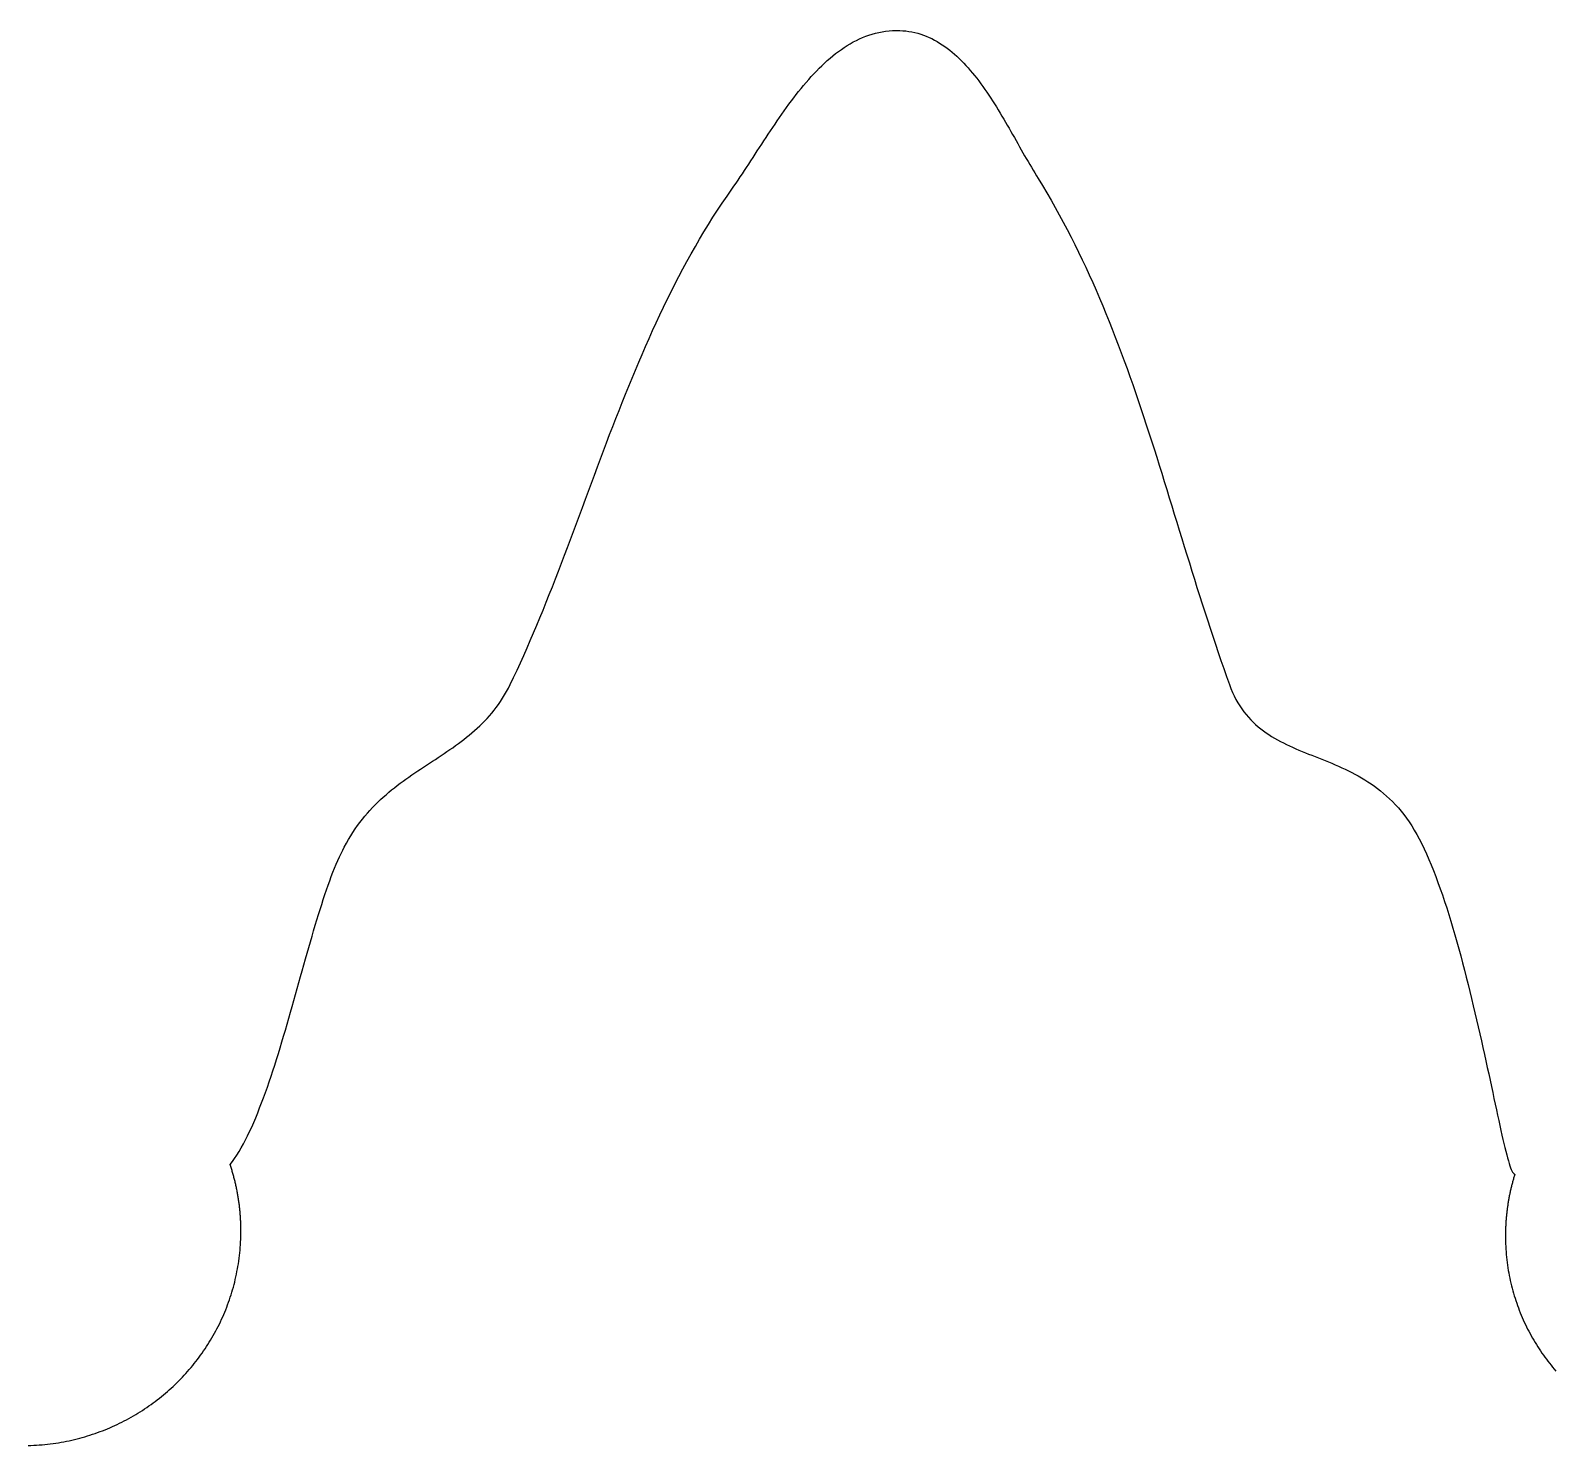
# Model space of a CAD drawing. Extents: x 0 to 225, y 0 to 183.
# Drawn here: x 112.7 to 164.3, y 0 to 47.9 of the extents above; entities that cross this region are included whole.
import ezdxf

# ---------------------------------------------------------------- set-up
doc = ezdxf.new("R2010")
doc.units = 0
doc.layers.get('0').update_dxf_attribs({"linetype": 'CONTINUOUS'})

msp = doc.modelspace()

# ---------------------------------------------------------------- linework, layer by layer
at = {"color": 7}
msp.add_lwpolyline([(112.650302, 0.002677), (112.745205, 0.00564), (112.839804, 0.009767), (112.934096, 0.015059), (113.028069, 0.021515), (113.12172, 0.029108), (113.215036, 0.03784), (113.308016, 0.047709), (113.40065, 0.058689), (113.492928, 0.070807), (113.584847, 0.084036), (113.676398, 0.098376), (113.767574, 0.113802), (113.858368, 0.130312), (113.948771, 0.147906), (114.038777, 0.166586), (114.128378, 0.18635), (114.217566, 0.207173), (114.306337, 0.229054), (114.394681, 0.251967), (114.482592, 0.275912), (114.57006, 0.300915), (114.657082, 0.326923), (114.743648, 0.353964), (114.829749, 0.382012), (114.915384, 0.411069), (115.000537, 0.441123), (115.085209, 0.472169), (115.169386, 0.5042), (115.253066, 0.537206), (115.336241, 0.571184), (115.418899, 0.606125), (115.501036, 0.642018), (115.582647, 0.678864), (115.663721, 0.716649), (115.744249, 0.755369), (115.82423, 0.795014), (115.903653, 0.835582), (115.982512, 0.877061), (116.060797, 0.919445), (116.138505, 0.96273), (116.215623, 1.006905), (116.292148, 1.051964), (116.368073, 1.097901), (116.44339, 1.144708), (116.518089, 1.192376), (116.592165, 1.240903), (116.66561, 1.290277), (116.738419, 1.340492), (116.810584, 1.391543), (116.882095, 1.44342), (116.952945, 1.496117), (117.023129, 1.549627), (117.09264, 1.603943), (117.161469, 1.659058), (117.229607, 1.714965), (117.297052, 1.771657), (117.363793, 1.829124), (117.429822, 1.887364), (117.495132, 1.946367), (117.55972, 2.006123), (117.623574, 2.06663), (117.686688, 2.127879), (117.749055, 2.189863), (117.810666, 2.252572), (117.871518, 2.316005), (117.931597, 2.380151), (117.990903, 2.445003), (118.049424, 2.510553), (118.107153, 2.576797), (118.164083, 2.643726), (118.22021, 2.711333), (118.275523, 2.779611), (118.330017, 2.848551), (118.383682, 2.918149), (118.436512, 2.988396), (118.488502, 3.059286), (118.539641, 3.130811), (118.589922, 3.202963), (118.639341, 3.275736), (118.68789, 3.349121), (118.73556, 3.423115), (118.782343, 3.497709), (118.828235, 3.572893), (118.873225, 3.648661), (118.917307, 3.72501), (118.960477, 3.801927), (119.002723, 3.879407), (119.04404, 3.957446), (119.084421, 4.036033), (119.123857, 4.115161), (119.162341, 4.194827), (119.199869, 4.275017), (119.236429, 4.355731), (119.272016, 4.436958), (119.306623, 4.518691), (119.340244, 4.600921), (119.372869, 4.683645), (119.404492, 4.766854), (119.435105, 4.850539), (119.464701, 4.934695), (119.493273, 5.019317), (119.520814, 5.104394), (119.547317, 5.189917), (119.57277, 5.275886), (119.597165, 5.362288), (119.620501, 5.449119), (119.642779, 5.536368), (119.663972, 5.624033), (119.68408, 5.712102), (119.703104, 5.800571), (119.721043, 5.889433), (119.73787, 5.978677), (119.753586, 6.068302), (119.768191, 6.158295), (119.781659, 6.248653), (119.793988, 6.339365), (119.80518, 6.43043), (119.815234, 6.521833), (119.824124, 6.613572), (119.83185, 6.705639), (119.838412, 6.798026), (119.843809, 6.890725), (119.848016, 6.983732), (119.851032, 7.077037), (119.852885, 7.170633), (119.853414, 7.264515), (119.853318, 7.301343), (119.853054, 7.338128), (119.852525, 7.374868), (119.851996, 7.41156), (119.851202, 7.448208), (119.850143, 7.484807), (119.848821, 7.521362), (119.847498, 7.55787), (119.84591, 7.594329), (119.844058, 7.630741), (119.842206, 7.667103), (119.840089, 7.703419), (119.837708, 7.739683), (119.835327, 7.775902), (119.832654, 7.812068), (119.829797, 7.848184), (119.826754, 7.884252), (119.823526, 7.920267), (119.820113, 7.956231), (119.816515, 7.992143), (119.812758, 8.028005), (119.808816, 8.063814), (119.804688, 8.099569), (119.800402, 8.135272), (119.79593, 8.17092), (119.791274, 8.206517), (119.786458, 8.242058), (119.781458, 8.277544), (119.776272, 8.312974), (119.770927, 8.348352), (119.765397, 8.383674), (119.759709, 8.418937), (119.753835, 8.454146), (119.747803, 8.489295), (119.741585, 8.52439), (119.735208, 8.559426), (119.728647, 8.594406), (119.721926, 8.629326), (119.715047, 8.664188), (119.707983, 8.698988), (119.70076, 8.733731), (119.693378, 8.768415), (119.685811, 8.803038), (119.678085, 8.837601), (119.6702, 8.8721), (119.662131, 8.906541), (119.653902, 8.940918), (119.645515, 8.975234), (119.636969, 9.009487), (119.628264, 9.04368), (119.619374, 9.077806), (119.610325, 9.111871), (119.601118, 9.14587), (119.591751, 9.179805), (119.582226, 9.213677), (119.572543, 9.247483), (119.5627, 9.281222), (119.552699, 9.314899), (119.542539, 9.348506), (119.53222, 9.382047), (119.521743, 9.415522), (119.511106, 9.448929), (119.500311, 9.482269), (119.489358, 9.51554), (119.566005, 9.616547), (119.641768, 9.723852), (119.716666, 9.837258), (119.790713, 9.956558), (119.863931, 10.081555), (119.936337, 10.212043), (120.007944, 10.347819), (120.078775, 10.488683), (120.148847, 10.634434), (120.218179, 10.784865), (120.286785, 10.939779), (120.354685, 11.098971), (120.421897, 11.26224), (120.48844, 11.429382), (120.554329, 11.6002), (120.619584, 11.774484), (120.684221, 11.952038), (120.748261, 12.132656), (120.811719, 12.316139), (120.874613, 12.502281), (120.936959, 12.690884), (120.998782, 12.881744), (121.060091, 13.07466), (121.120911, 13.269425), (121.181254, 13.465841), (121.241143, 13.663707), (121.300589, 13.862819), (121.359618, 14.062974), (121.418244, 14.26397), (121.476484, 14.465606), (121.534357, 14.667679), (121.59188, 14.869984), (121.649072, 15.072327), (121.705949, 15.274498), (121.762531, 15.476298), (121.818834, 15.677525), (121.874875, 15.877973), (121.930676, 16.077445), (121.986252, 16.275737), (122.041621, 16.472645), (122.096803, 16.667971), (122.151809, 16.861509), (122.206665, 17.053056), (122.261384, 17.242413), (122.315986, 17.429378), (122.370488, 17.613745), (122.424907, 17.795318), (122.479263, 17.973888), (122.533571, 18.149257), (122.587853, 18.32122), (122.642122, 18.489577), (122.696399, 18.654127), (122.750699, 18.814665), (122.805044, 18.970989), (122.859448, 19.1229), (122.913931, 19.270191), (122.968512, 19.412663), (123.023204, 19.550114), (123.078028, 19.68234), (123.133003, 19.809141), (123.188145, 19.930313), (123.243475, 20.045655), (123.299006, 20.154962), (123.354756, 20.258036), (123.424453, 20.38937), (123.496165, 20.51674), (123.569823, 20.640272), (123.645356, 20.760086), (123.722694, 20.876304), (123.801767, 20.989046), (123.882507, 21.098438), (123.964843, 21.204599), (124.048705, 21.307652), (124.134023, 21.40772), (124.220729, 21.504922), (124.308751, 21.599384), (124.398019, 21.691226), (124.488467, 21.78057), (124.580018, 21.867539), (124.672609, 21.952253), (124.766168, 22.034835), (124.860621, 22.115406), (124.955906, 22.19409), (125.051947, 22.27101), (125.148679, 22.346287), (125.246027, 22.420039), (125.343925, 22.492392), (125.4423, 22.56347), (125.541085, 22.633389), (125.640211, 22.702276), (125.739604, 22.77025), (125.839196, 22.837435), (125.93892, 22.903954), (126.038703, 22.969925), (126.138474, 23.035473), (126.238167, 23.10072), (126.337711, 23.165786), (126.437035, 23.230797), (126.536069, 23.295871), (126.634745, 23.36113), (126.73299, 23.426699), (126.830738, 23.4927), (126.927917, 23.55925), (127.024458, 23.626478), (127.12029, 23.6945), (127.215344, 23.763443), (127.309552, 23.833425), (127.402841, 23.904569), (127.495141, 23.976998), (127.586385, 24.050836), (127.676503, 24.1262), (127.765424, 24.203214), (127.853075, 24.282002), (127.939393, 24.362684), (128.024303, 24.445385), (128.107734, 24.530221), (128.189622, 24.617319), (128.269894, 24.706801), (128.348478, 24.798789), (128.425308, 24.893401), (128.500312, 24.990763), (128.573422, 25.090995), (128.644565, 25.194219), (128.713675, 25.300561), (128.78068, 25.410138), (128.845508, 25.523073), (128.908093, 25.639489), (128.968365, 25.75951), (129.085769, 26.004233), (129.201661, 26.25091), (129.316118, 26.499475), (129.429214, 26.749858), (129.541016, 27.00199), (129.651601, 27.255808), (129.761044, 27.511239), (129.869414, 27.768218), (129.976785, 28.026679), (130.083232, 28.286548), (130.188822, 28.547763), (130.293634, 28.810251), (130.397739, 29.07395), (130.50121, 29.338788), (130.60412, 29.604696), (130.70654, 29.871611), (130.808542, 30.139462), (130.910206, 30.408183), (131.011597, 30.677704), (131.112789, 30.947957), (131.21386, 31.218877), (131.314878, 31.490392), (131.41592, 31.762437), (131.517051, 32.034945), (131.618355, 32.307846), (131.719897, 32.581071), (131.821751, 32.854558), (131.923991, 33.128232), (132.026689, 33.402028), (132.129922, 33.67588), (132.233757, 33.949718), (132.338268, 34.223475), (132.443532, 34.497083), (132.549617, 34.770472), (132.656601, 35.04358), (132.764551, 35.316331), (132.873544, 35.588664), (132.983653, 35.860507), (133.094947, 36.131795), (133.207501, 36.402459), (133.321391, 36.672432), (133.436685, 36.941643), (133.553459, 37.210028), (133.671786, 37.477516), (133.791735, 37.744039), (133.913383, 38.009535), (134.036803, 38.273928), (134.162064, 38.537157), (134.289244, 38.79915), (134.418411, 39.059839), (134.549642, 39.319159), (134.683005, 39.577041), (134.818578, 39.833414), (134.956431, 40.088216), (135.096639, 40.341374), (135.239271, 40.592821), (135.384405, 40.842493), (135.532109, 41.09032), (135.682458, 41.336231), (135.835528, 41.580161), (135.991386, 41.822044), (136.150109, 42.061809), (136.311767, 42.299386), (136.476436, 42.534715), (136.547169, 42.635177), (136.618017, 42.737288), (136.688997, 42.840946), (136.76013, 42.946046), (136.831443, 43.05248), (136.902957, 43.160147), (136.974691, 43.268936), (137.046671, 43.378746), (137.118921, 43.489469), (137.191456, 43.600999), (137.264307, 43.713235), (137.337488, 43.826066), (137.411029, 43.939393), (137.484948, 44.053105), (137.559267, 44.167099), (137.634009, 44.281269), (137.709198, 44.395511), (137.784856, 44.509718), (137.861003, 44.623785), (137.937663, 44.737609), (138.014858, 44.851081), (138.092611, 44.964098), (138.170944, 45.076553), (138.24988, 45.188343), (138.329437, 45.299359), (138.409643, 45.4095), (138.490518, 45.518659), (138.572084, 45.626728), (138.654364, 45.733604), (138.73738, 45.839183), (138.821152, 45.943358), (138.905708, 46.046021), (138.991065, 46.147071), (139.077248, 46.246401), (139.16428, 46.343905), (139.252179, 46.43948), (139.340974, 46.533019), (139.430681, 46.624414), (139.521324, 46.713562), (139.612928, 46.800362), (139.705514, 46.8847), (139.799102, 46.966478), (139.893717, 47.045585), (139.98938, 47.12192), (140.086114, 47.195376), (140.183944, 47.265846), (140.282885, 47.33323), (140.382966, 47.397415), (140.484209, 47.458301), (140.586632, 47.515782), (140.690261, 47.569751), (140.795116, 47.620104), (140.901222, 47.666734), (141.008597, 47.709539), (141.11727, 47.748409), (141.227257, 47.783241), (141.338583, 47.813933), (141.451269, 47.840365), (141.565342, 47.862457), (141.680816, 47.880078), (141.79772, 47.893149), (141.916076, 47.901536), (142.035903, 47.905161), (142.157225, 47.903838), (142.263508, 47.898441), (142.36822, 47.888836), (142.471381, 47.875131), (142.57302, 47.857404), (142.67316, 47.835761), (142.771828, 47.810281), (142.86905, 47.781074), (142.964847, 47.748215), (143.059251, 47.711801), (143.152283, 47.67192), (143.243967, 47.628666), (143.334333, 47.582129), (143.423402, 47.532397), (143.511201, 47.479565), (143.597757, 47.423722), (143.683093, 47.364964), (143.767236, 47.303374), (143.850212, 47.239049), (143.932042, 47.172077), (144.012756, 47.102553), (144.092377, 47.030562), (144.170929, 46.956204), (144.248442, 46.879559), (144.324938, 46.800729), (144.400442, 46.719799), (144.47498, 46.63686), (144.54858, 46.552005), (144.621263, 46.465325), (144.693055, 46.376912), (144.763985, 46.286853), (144.834076, 46.195244), (144.903351, 46.102174), (144.971839, 46.007733), (145.039564, 45.912015), (145.106551, 45.815109), (145.172827, 45.717107), (145.238414, 45.618097), (145.303343, 45.518177), (145.367632, 45.417432), (145.431312, 45.315956), (145.494404, 45.213838), (145.556938, 45.111172), (145.618936, 45.008048), (145.680425, 44.904556), (145.74143, 44.800786), (145.801977, 44.696834), (145.862088, 44.592787), (145.921791, 44.488737), (145.981113, 44.384774), (146.040075, 44.280994), (146.098707, 44.177481), (146.157032, 44.074333), (146.215074, 43.971635), (146.272861, 43.869482), (146.330416, 43.767967), (146.387767, 43.667174), (146.444936, 43.567201), (146.501951, 43.468136), (146.558836, 43.37007), (146.615618, 43.273095), (146.672321, 43.177303), (146.728971, 43.082783), (146.785592, 42.989629), (146.84221, 42.897929), (146.992025, 42.6542), (147.138874, 42.40908), (147.282823, 42.162602), (147.423944, 41.914799), (147.562305, 41.665693), (147.697976, 41.415323), (147.831022, 41.163715), (147.961517, 40.910898), (148.089527, 40.656906), (148.215122, 40.401765), (148.338371, 40.145509), (148.459341, 39.888164), (148.578104, 39.629767), (148.694727, 39.37034), (148.809279, 39.109921), (148.92183, 38.848534), (149.032449, 38.586213), (149.141204, 38.322987), (149.248164, 38.058888), (149.353397, 37.793942), (149.456976, 37.528184), (149.558965, 37.26164), (149.659435, 36.994342), (149.758456, 36.726322), (149.856097, 36.457611), (149.952424, 36.188234), (150.047508, 35.918224), (150.141419, 35.647613), (150.234224, 35.376428), (150.325995, 35.104704), (150.416794, 34.832466), (150.5067, 34.559747), (150.595775, 34.286575), (150.684087, 34.012983), (150.771709, 33.739002), (150.858709, 33.464658), (150.945154, 33.189986), (151.031117, 32.915012), (151.116662, 32.639769), (151.201863, 32.364287), (151.286784, 32.088594), (151.371496, 31.812724), (151.45607, 31.536702), (151.540572, 31.260565), (151.625072, 30.984337), (151.709639, 30.708051), (151.794342, 30.431739), (151.87925, 30.155427), (151.964432, 29.879149), (152.049956, 29.602932), (152.135893, 29.32681), (152.222311, 29.05081), (152.30928, 28.774966), (152.396865, 28.499302), (152.485138, 28.223855), (152.574167, 27.948651), (152.664022, 27.673722), (152.754775, 27.399095), (152.846487, 27.124807), (152.939234, 26.850881), (153.033079, 26.577352), (153.128099, 26.30425), (153.224354, 26.031602), (153.321919, 25.759441), (153.372669, 25.626326), (153.42662, 25.498771), (153.483686, 25.376597), (153.543786, 25.259622), (153.606831, 25.147671), (153.672738, 25.04056), (153.741424, 24.938113), (153.812804, 24.840151), (153.886789, 24.746491), (153.963299, 24.656959), (154.042248, 24.571372), (154.123551, 24.489549), (154.207125, 24.411317), (154.292882, 24.33649), (154.380742, 24.264894), (154.470616, 24.196346), (154.562418, 24.130668), (154.65607, 24.067682), (154.751482, 24.007206), (154.848571, 23.949061), (154.947252, 23.893073), (155.047442, 23.839055), (155.149053, 23.786832), (155.252002, 23.736225), (155.356205, 23.687052), (155.461578, 23.639136), (155.568034, 23.592297), (155.675489, 23.546357), (155.783859, 23.501135), (155.893061, 23.456452), (156.003006, 23.412126), (156.113612, 23.367986), (156.224796, 23.323843), (156.336468, 23.279522), (156.448548, 23.234847), (156.560951, 23.189633), (156.673592, 23.143704), (156.786384, 23.096878), (156.899245, 23.04898), (157.01209, 22.999826), (157.124831, 22.94924), (157.237388, 22.897041), (157.349674, 22.84305), (157.461604, 22.787088), (157.573096, 22.728977), (157.68406, 22.668536), (157.794418, 22.605586), (157.904079, 22.539946), (158.012963, 22.47144), (158.120982, 22.399889), (158.228056, 22.325109), (158.334094, 22.246925), (158.439017, 22.165156), (158.542736, 22.079621), (158.645169, 21.990144), (158.74623, 21.896545), (158.845835, 21.798644), (158.9439, 21.696264), (159.040338, 21.589218), (159.135067, 21.477337), (159.228002, 21.360436), (159.319055, 21.238336), (159.408146, 21.110857), (159.495186, 20.977822), (159.580702, 20.837945), (159.665268, 20.69027), (159.748881, 20.535105), (159.83154, 20.37276), (159.913241, 20.203548), (159.993981, 20.027777), (160.073755, 19.84576), (160.152564, 19.657802), (160.230402, 19.46422), (160.307266, 19.265322), (160.383154, 19.061418), (160.458063, 18.852818), (160.531987, 18.639834), (160.604928, 18.422772), (160.676881, 18.201949), (160.74784, 17.977672), (160.817806, 17.750249), (160.886775, 17.519993), (160.954741, 17.287215), (161.021705, 17.052225), (161.08766, 16.815333), (161.152607, 16.576851), (161.216541, 16.337086), (161.279459, 16.096349), (161.341356, 15.854954), (161.402234, 15.613207), (161.462085, 15.371423), (161.520907, 15.129908), (161.578697, 14.888976), (161.635456, 14.648933), (161.691177, 14.410094), (161.745856, 14.172768), (161.799492, 13.937265), (161.852081, 13.703894), (161.903622, 13.472966), (161.954109, 13.244792), (162.003542, 13.019684), (162.051915, 12.79795), (162.099228, 12.579902), (162.145475, 12.365851), (162.190652, 12.156103), (162.234761, 11.950974), (162.277795, 11.750772), (162.319753, 11.555806), (162.360631, 11.366388), (162.400425, 11.182828), (162.439133, 11.005438), (162.476752, 10.834525), (162.51328, 10.670401), (162.54871, 10.513379), (162.583045, 10.363765), (162.616277, 10.221872), (162.648405, 10.088011), (162.679425, 9.96249), (162.709336, 9.845621), (162.738131, 9.737716), (162.765811, 9.639082), (162.792373, 9.550031), (162.817799, 9.470873), (162.842115, 9.40192), (162.865292, 9.343482), (162.887332, 9.295867), (162.90826, 9.259386), (162.928025, 9.234357), (162.929083, 9.233298), (162.930142, 9.23224), (162.9312, 9.231182), (162.932258, 9.230123), (162.933317, 9.229065), (162.934375, 9.228007), (162.935433, 9.226948), (162.936492, 9.22589), (162.93755, 9.224832), (162.938608, 9.223773), (162.939667, 9.222715), (162.940725, 9.221657), (162.941783, 9.220598), (162.942842, 9.21954), (162.9439, 9.218482), (162.944958, 9.217423), (162.946017, 9.216365), (162.94681, 9.215307), (162.947604, 9.214248), (162.948398, 9.21319), (162.949192, 9.212132), (162.949985, 9.211073), (162.950779, 9.210015), (162.951573, 9.208957), (162.952367, 9.207898), (162.95316, 9.20684), (162.953954, 9.205782), (162.954748, 9.204723), (162.955542, 9.203665), (162.956335, 9.202607), (162.957129, 9.201548), (162.957923, 9.20049), (162.958717, 9.199432), (162.95951, 9.198373), (162.960304, 9.197315), (162.961098, 9.196257), (162.961892, 9.195463), (162.962685, 9.194669), (162.963479, 9.193876), (162.964273, 9.193082), (162.965067, 9.192288), (162.96586, 9.191494), (162.966654, 9.190701), (162.967448, 9.189907), (162.968242, 9.189113), (162.969035, 9.188319), (162.969829, 9.187526), (162.970623, 9.186732), (162.971417, 9.185938), (162.97221, 9.185144), (162.973004, 9.184351), (162.973798, 9.183557), (162.974592, 9.182763), (162.975121, 9.181969), (162.97565, 9.181176), (162.976179, 9.180382), (162.976708, 9.179588), (162.977237, 9.178794), (162.977767, 9.178001), (162.978296, 9.177207), (162.978825, 9.176413), (162.979354, 9.175619), (162.979883, 9.174826), (162.980412, 9.174032), (162.97094, 9.143271), (162.9616, 9.112453), (162.952393, 9.081576), (162.943344, 9.050643), (162.934428, 9.019655), (162.925644, 8.988609), (162.916992, 8.957507), (162.908499, 8.926347), (162.900138, 8.895135), (162.891909, 8.863866), (162.883813, 8.832545), (162.875875, 8.801168), (162.86807, 8.769735), (162.860424, 8.73825), (162.85291, 8.706712), (162.845528, 8.67512), (162.838305, 8.643473), (162.831214, 8.611776), (162.824255, 8.580026), (162.817455, 8.548226), (162.810788, 8.51637), (162.804279, 8.484467), (162.797903, 8.45251), (162.791685, 8.420504), (162.7856, 8.388447), (162.779673, 8.356342), (162.773905, 8.324185), (162.768269, 8.29198), (162.762793, 8.259724), (162.757448, 8.227421), (162.752262, 8.195068), (162.747209, 8.162667), (162.742314, 8.130219), (162.737578, 8.097723), (162.732974, 8.065182), (162.728529, 8.03259), (162.724243, 7.999954), (162.720115, 7.967273), (162.71612, 7.934544), (162.712284, 7.90177), (162.708606, 7.868951), (162.705087, 7.836084), (162.7017, 7.803175), (162.698472, 7.770221), (162.695403, 7.737225), (162.692493, 7.704184), (162.689741, 7.671098), (162.687095, 7.637972), (162.684714, 7.604801), (162.682333, 7.571588), (162.680216, 7.538333), (162.678099, 7.505035), (162.676247, 7.471697), (162.67466, 7.438318), (162.673072, 7.404895), (162.671749, 7.371436), (162.670427, 7.337935), (162.669368, 7.304393), (162.668574, 7.270812), (162.667781, 7.237192), (162.667252, 7.203532), (162.666722, 7.169834), (162.666479, 7.136097), (162.6664, 7.102323), (162.666929, 7.010537), (162.668781, 6.91903), (162.671718, 6.827807), (162.675819, 6.736878), (162.681084, 6.646248), (162.687513, 6.555924), (162.69508, 6.465913), (162.703785, 6.376224), (162.713601, 6.286864), (162.724555, 6.197834), (162.73662, 6.109149), (162.749796, 6.020812), (162.764084, 5.93283), (162.779456, 5.845208), (162.795913, 5.757959), (162.813455, 5.671083), (162.832055, 5.584594), (162.85174, 5.498493), (162.872484, 5.412789), (162.894259, 5.32749), (162.917092, 5.242601), (162.940958, 5.15813), (162.965855, 5.074086), (162.991784, 4.990475), (163.018721, 4.9073), (163.046667, 4.824573), (163.075612, 4.742298), (163.105555, 4.660484), (163.136482, 4.579137), (163.168391, 4.498262), (163.201273, 4.417871), (163.235121, 4.337967), (163.269927, 4.258558), (163.305686, 4.179648), (163.342389, 4.10125), (163.380028, 4.023367), (163.418599, 3.946008), (163.458094, 3.869176), (163.498504, 3.792883), (163.539824, 3.717133), (163.582046, 3.641936), (163.62516, 3.567294), (163.669165, 3.493216), (163.714049, 3.419712), (163.759806, 3.346785), (163.806428, 3.274445), (163.853913, 3.202696), (163.902247, 3.131549), (163.951428, 3.061006), (164.001445, 2.991077), (164.052292, 2.921769), (164.103965, 2.853088), (164.156454, 2.785043), (164.209751, 2.717638), (164.263851, 2.650883), (164.318746, 2.584782), (164.37443, 2.519343)], dxfattribs=at)

doc.saveas('drawing.dxf')
